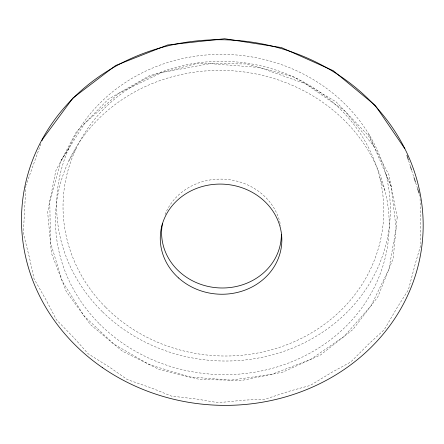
<?xml version="1.0" encoding="UTF-8"?>
<svg xmlns="http://www.w3.org/2000/svg" width="444" height="444" viewBox="0 0 444 444"><rect width="100%" height="100%" fill="white"/><g stroke="black" fill="none" stroke-linecap="round" stroke-linejoin="round"><path stroke-width="0.33" stroke-dasharray="2.22 1.67" d="M25.874 185.697L23.36 233.267L29.609 258.336L34.044 278.821L46.753 301.187L56.316 319.674L74.309 338.184L88.145 353.751L110.129 367.582L127.278 379.559L151.942 388.167L171.406 396.081L197.419 399.162L218.176 402.702L244.233 400.133L265.251 399.139L290.037 390.992L310.245 385.448L332.439 371.978L350.727 362.026L369.008 343.717L384.249 329.714L397.319 307.337L408.386 289.877L415.062 264.53L420.918 244.522L420.08 197.724M68.953 148.03L61.194 160.545L49.789 201.243L50.45 242.457L62.354 281.435L84.077 315.9L113.825 344.089L149.6 364.713L189.305 376.901L230.802 380.153L271.928 374.303L310.484 359.512L344.272 336.313L371.123 305.666L388.983 269.036L396.092 228.444L391.214 186.48L385.459 172.91M40.876 143.884L26.113 185.048M68.931 160.617L76.207 148.379M61.194 160.545L84.626 123.454L118.959 93.151L161.899 72.494L210.079 63.614L259.407 67.494L305.589 83.799L344.749 110.911L373.898 146.198L391.214 186.48M368.748 134.038L373.898 146.198M379.692 177.478L385.059 190.887M411.716 170.496L413.802 176.956M415.684 182.778L417.354 187.945M419.441 194.411L420.068 196.348M408.585 160.611L410.256 165.889M165.051 214.563A59.923 54.407 4.4 0 1 226.862 179.404A59.923 54.407 4.4 0 1 280.597 225.574M397.197 217.177L393.129 258.686L377.85 296.836L353.019 329.437L320.651 354.884L282.906 372.078L241.991 380.38L200.127 379.537L159.479 369.63L122.217 351.071L90.454 324.631L66.239 291.48L51.449 253.258L47.641 212.115L55.827 170.696L76.24 132.057L108.064 99.401L149.289 75.752L196.803 63.492L246.609 63.953L294.378 77.167L336.041 101.815L368.292 135.481L388.983 175.047L397.197 217.177M105.722 307.342A160.451 147.28 4.4 0 0 376.601 254.09A160.451 147.28 4.4 0 0 187.89 64.535A160.451 147.28 4.4 0 0 105.722 307.342M102.736 312.043A166.911 153.252 4.4 0 0 383.555 252.803A166.911 153.252 4.4 0 0 184.143 58.214A166.911 153.252 4.4 0 0 102.736 312.043M99.584 323.976A166.966 152.059 4.4 0 0 381.618 269.98A166.966 152.059 4.4 0 0 185.808 73.599A166.966 152.059 4.4 0 0 99.584 323.976"/><path stroke-width="0.67" d="M42.002 140.687L42.452 139.405L72.894 98.091L115.634 65.512L167.643 44.972L224.62 38.739L281.507 47.602L333.211 70.674L375.346 105.539L404.828 148.74M414.013 177.606L415.473 182.129M417.56 188.595L419.019 193.118M406.915 155.339L408.375 159.957M410.461 166.55L411.505 169.847M281.379 234.415A59.923 54.407 4.4 0 1 216.494 287.729A59.923 54.407 4.4 0 1 162.415 223.765M178.566 277.961A60.817 55.045 4.4 0 0 279.942 253.629A60.817 55.045 4.4 0 0 204.656 185.903A60.817 55.045 4.4 0 0 178.566 277.961M102.303 367.527A200.943 182.712 4.4 0 0 421.8 246.537A200.943 182.712 4.4 0 0 142.901 53.602A200.943 182.712 4.4 0 0 102.303 367.527"/></g></svg>
